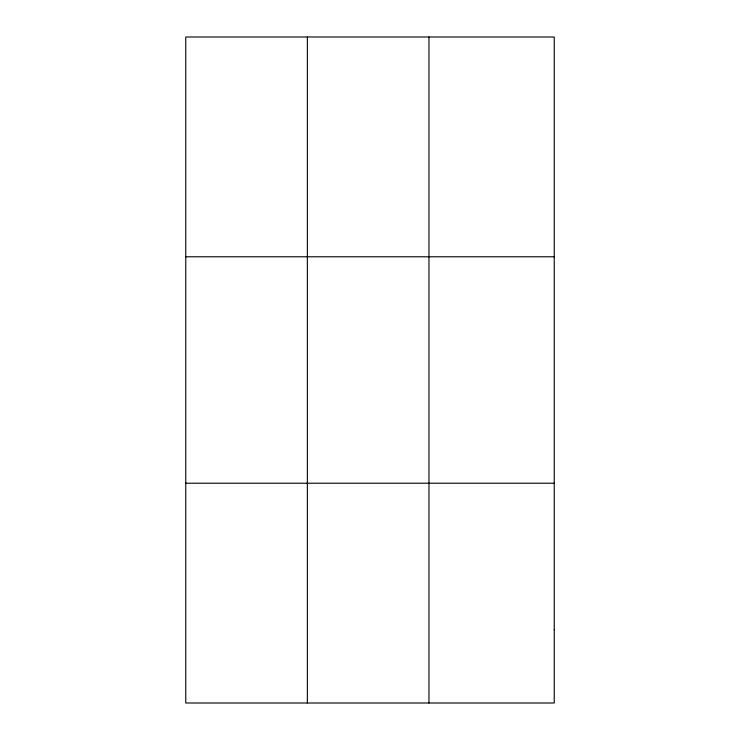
<?xml version="1.0" encoding="UTF-8"?>
<svg xmlns="http://www.w3.org/2000/svg" width="740" height="740" viewBox="0 0 740 740"><rect width="100%" height="100%" fill="white"/><g stroke="black" fill="none" stroke-linecap="round" stroke-linejoin="round"><path stroke-width="1.11" d="M307.359 703L307.359 37M428.96 703L428.96 37M185.758 256.78L554.241 256.78M185.758 483.22L554.241 483.22M554.241 629.74L554.241 703L185.758 703L185.758 37L554.241 37L554.241 629.74"/></g></svg>
